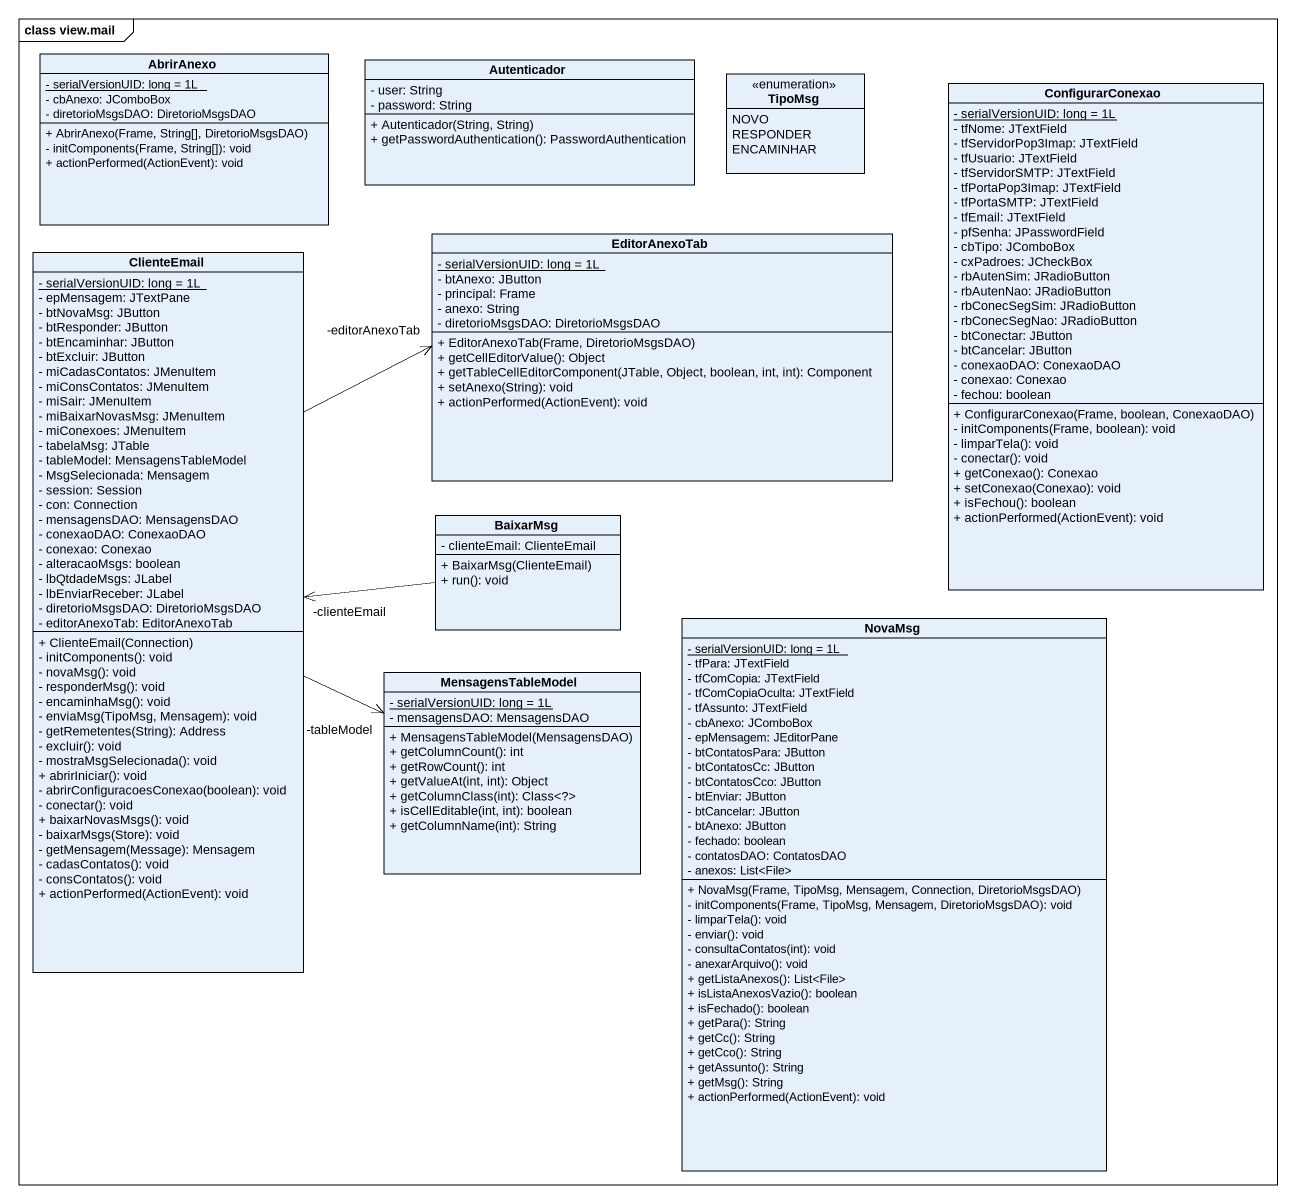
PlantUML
@startuml
mainframe class view.mail
hide circle
hide empty members
skinparam classAttributeIconSize 0
class AbrirAnexo {
  {static} - serialVersionUID: long = 1L
  - cbAnexo: JComboBox
  - diretorioMsgsDAO: DiretorioMsgsDAO
  + AbrirAnexo(Frame, String[], DiretorioMsgsDAO)
  - initComponents(Frame, String[]): void
  + actionPerformed(ActionEvent): void
}
class Autenticador {
  - user: String
  - password: String
  + Autenticador(String, String)
  + getPasswordAuthentication(): PasswordAuthentication
}
enum TipoMsg {
  NOVO
  RESPONDER
  ENCAMINHAR
}
class ConfigurarConexao {
  {static} - serialVersionUID: long = 1L
  - tfNome: JTextField
  - tfServidorPop3Imap: JTextField
  - tfUsuario: JTextField
  - tfServidorSMTP: JTextField
  - tfPortaPop3Imap: JTextField
  - tfPortaSMTP: JTextField
  - tfEmail: JTextField
  - pfSenha: JPasswordField
  - cbTipo: JComboBox
  - cxPadroes: JCheckBox
  - rbAutenSim: JRadioButton
  - rbAutenNao: JRadioButton
  - rbConecSegSim: JRadioButton
  - rbConecSegNao: JRadioButton
  - btConectar: JButton
  - btCancelar: JButton
  - conexaoDAO: ConexaoDAO
  - conexao: Conexao
  - fechou: boolean
  + ConfigurarConexao(Frame, boolean, ConexaoDAO)
  - initComponents(Frame, boolean): void
  - limparTela(): void
  - conectar(): void
  + getConexao(): Conexao
  + setConexao(Conexao): void
  + isFechou(): boolean
  + actionPerformed(ActionEvent): void
}
class ClienteEmail {
  {static} - serialVersionUID: long = 1L
  - epMensagem: JTextPane
  - btNovaMsg: JButton
  - btResponder: JButton
  - btEncaminhar: JButton
  - btExcluir: JButton
  - miCadasContatos: JMenuItem
  - miConsContatos: JMenuItem
  - miSair: JMenuItem
  - miBaixarNovasMsg: JMenuItem
  - miConexoes: JMenuItem
  - tabelaMsg: JTable
  - tableModel: MensagensTableModel
  - MsgSelecionada: Mensagem
  - session: Session
  - con: Connection
  - mensagensDAO: MensagensDAO
  - conexaoDAO: ConexaoDAO
  - conexao: Conexao
  - alteracaoMsgs: boolean
  - lbQtdadeMsgs: JLabel
  - lbEnviarReceber: JLabel
  - diretorioMsgsDAO: DiretorioMsgsDAO
  - editorAnexoTab: EditorAnexoTab
  + ClienteEmail(Connection)
  - initComponents(): void
  - novaMsg(): void
  - responderMsg(): void
  - encaminhaMsg(): void
  - enviaMsg(TipoMsg, Mensagem): void
  - getRemetentes(String): Address
  - excluir(): void
  - mostraMsgSelecionada(): void
  + abrirIniciar(): void
  - abrirConfiguracoesConexao(boolean): void
  - conectar(): void
  + baixarNovasMsgs(): void
  - baixarMsgs(Store): void
  - getMensagem(Message): Mensagem
  - cadasContatos(): void
  - consContatos(): void
  + actionPerformed(ActionEvent): void
}
class EditorAnexoTab {
  {static} - serialVersionUID: long = 1L
  - btAnexo: JButton
  - principal: Frame
  - anexo: String
  - diretorioMsgsDAO: DiretorioMsgsDAO
  + EditorAnexoTab(Frame, DiretorioMsgsDAO)
  + getCellEditorValue(): Object
  + getTableCellEditorComponent(JTable, Object, boolean, int, int): Component
  + setAnexo(String): void
  + actionPerformed(ActionEvent): void
}
class BaixarMsg {
  - clienteEmail: ClienteEmail
  + BaixarMsg(ClienteEmail)
  + run(): void
}
class NovaMsg {
  {static} - serialVersionUID: long = 1L
  - tfPara: JTextField
  - tfComCopia: JTextField
  - tfComCopiaOculta: JTextField
  - tfAssunto: JTextField
  - cbAnexo: JComboBox
  - epMensagem: JEditorPane
  - btContatosPara: JButton
  - btContatosCc: JButton
  - btContatosCco: JButton
  - btEnviar: JButton
  - btCancelar: JButton
  - btAnexo: JButton
  - fechado: boolean
  - contatosDAO: ContatosDAO
  - anexos: List<File>
  + NovaMsg(Frame, TipoMsg, Mensagem, Connection, DiretorioMsgsDAO)
  - initComponents(Frame, TipoMsg, Mensagem, DiretorioMsgsDAO): void
  - limparTela(): void
  - enviar(): void
  - consultaContatos(int): void
  - anexarArquivo(): void
  + getListaAnexos(): List<File>
  + isListaAnexosVazio(): boolean
  + isFechado(): boolean
  + getPara(): String
  + getCc(): String
  + getCco(): String
  + getAssunto(): String
  + getMsg(): String
  + actionPerformed(ActionEvent): void
}
class MensagensTableModel {
  {static} - serialVersionUID: long = 1L
  - mensagensDAO: MensagensDAO
  + MensagensTableModel(MensagensDAO)
  + getColumnCount(): int
  + getRowCount(): int
  + getValueAt(int, int): Object
  + getColumnClass(int): Class<?>
  + isCellEditable(int, int): boolean
  + getColumnName(int): String
}
ClienteEmail -right-> "-editorAnexoTab" EditorAnexoTab
ClienteEmail -right-> "-tableModel" MensagensTableModel
BaixarMsg -left-> "-clienteEmail" ClienteEmail
@enduml
